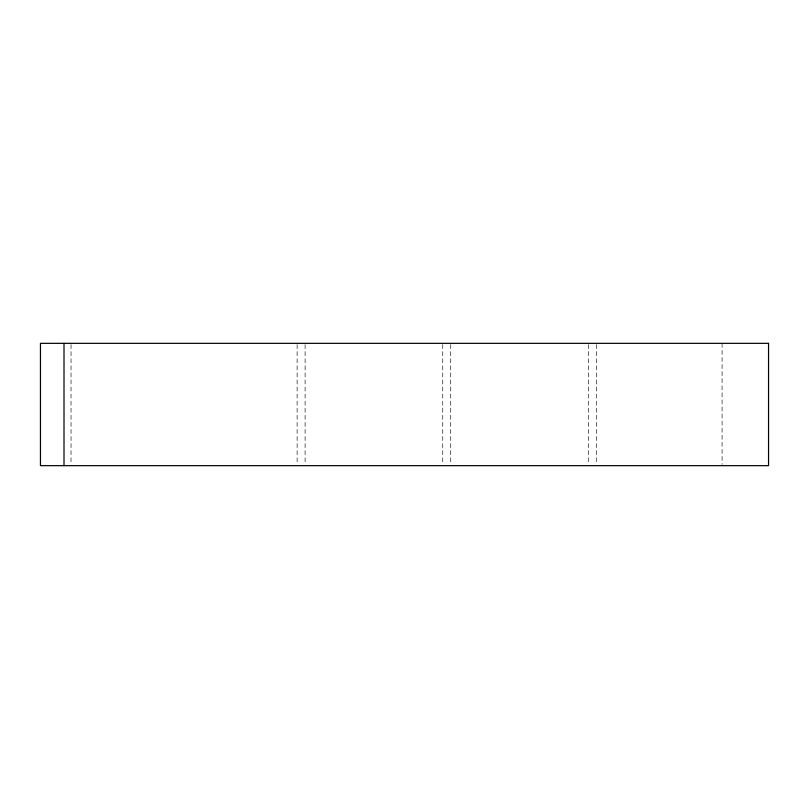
<?xml version="1.0" encoding="UTF-8"?>
<svg xmlns="http://www.w3.org/2000/svg" width="809" height="809" viewBox="0 0 809 809"><rect width="100%" height="100%" fill="white"/><g stroke="black" fill="none" stroke-linecap="round" stroke-linejoin="round"><path stroke-width="0.61" stroke-dasharray="4.04 3.03" d="M722.073 343.34L722.073 464.396M596.344 344.604L596.344 464.396M588.365 344.604L588.365 464.396M450.724 344.604L450.724 464.396M442.745 344.604L442.745 464.396M305.104 344.604L305.104 464.396M297.125 344.604L297.125 464.396M71.03 344.604L71.03 464.396"/><path stroke-width="1.21" d="M64.002 343.34L64.002 465.66M768.55 343.34L40.45 343.34L40.45 465.66L768.55 465.66L768.55 343.34"/></g></svg>
